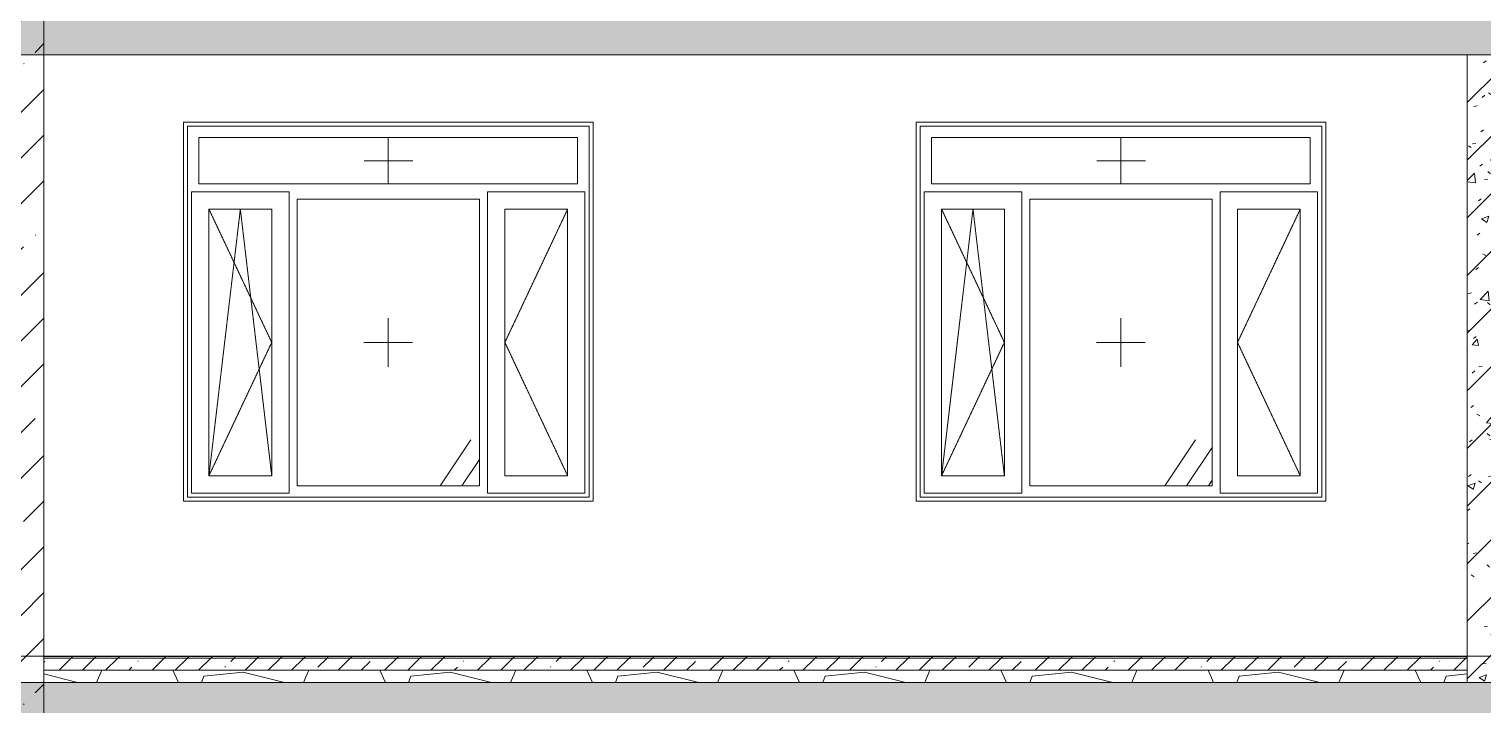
# Model space of a CAD drawing. Header units: millimetres. Extents: x -515342 to 330399, y -224905 to 507333.
# Drawn here: x 164723 to 171857, y 94541 to 97858 of the extents above; entities that cross this region are included whole.
import ezdxf

# ---------------------------------------------------------------- set-up
doc = ezdxf.new("R2010")
doc.units = ezdxf.units.MM
doc.linetypes.add('ASVP_Штриховая_ш2 п1', pattern=[3, 2, -1])
doc.layers.get('0').update_dxf_attribs({"lineweight": 0})
for name, color, linetype, lineweight in [('Линии', 7, 'Continuous', 0), ('Окна', 7, 'Continuous', 0), ('Окна открывание', 7, 'Continuous', 0), ('Перекрытие', 7, 'Continuous', 0), ('Стены внутренние', 7, 'Continuous', 0), ('Стены несущие', 7, 'Continuous', 0), ('Стены перегородки', 7, 'Continuous', 0)]:
    doc.layers.add(name, color=color, linetype=linetype, lineweight=lineweight)
pattern_1 = [(236.31, (49717.4, 8823.7), (-1777.996, -3556.002), [641.07, -5769.6]), (236.31, (49752.95, 8717), (-1777.996, -3556.002), [384.64, -6026.03]), (236.31, (49539.6, 8717), (-1777.996, -3556.002), [384.64, -6026.03])]
pattern_2 = [(45, (136801.12, 95610.5), (-224.5064, 224.5064), []), (45, (137025.63, 95610.5), (-224.5064, 224.5064), [396.875, -79.375, 3.353, -76.022])]
pattern_3 = [(45, (136801.12, 95610.5), (-114.04925, 114.04925), []), (45, (136915.17, 95610.5), (-114.04925, 114.04925), [201.613, -40.323, 3.353, -36.97])]

# ---------------------------------------------------------------- blocks, each defined once
blk = doc.blocks.new('Окно_ПВХ_3Створки_1Фрамуга-верх - АР_Окно_ОП_1820_h_х1970_3ст2фр-в-V56-О_АР_П_Разрез 1-1')
at = {"layer": 'Окна открывание'}
h = blk.add_hatch(dxfattribs=at)
h.set_pattern_fill('FP_5', color=256, style=0, pattern_type=2)
h.set_pattern_definition(pattern_1)
h.paths.add_polyline_path([(77888.3, 7586), (78782.3, 7586), (78782.3, 8992), (77888.3, 8992), (77888.3, 7679.1)])
at = {"layer": 'Окна', "color": 253, "true_color": 0xaaaaaa}
for p, q in [((77350.3, 9350), (79320.3, 9350)), ((77350.3, 9350), (77350.3, 7530)), ((77350.3, 7530), (77350.3, 9350)), ((77350.3, 9350), (79320.3, 9350)), ((79320.3, 9350), (79320.3, 7530)), ((79320.3, 9350), (79320.3, 7530)), ((79264.3, 9294), (77406.3, 9294)), ((77406.3, 9294), (77406.3, 9068)), ((79264.3, 9068), (79264.3, 9294)), ((79264.3, 9068), (77406.3, 9068)), ((77848.3, 9028), (77370.3, 9028)), ((77370.3, 7550), (77370.3, 9028)), ((77848.3, 7550), (77848.3, 9028)), ((77888.3, 8992), (77888.3, 7586)), ((78782.3, 8992), (77888.3, 8992)), ((78782.3, 8992), (78782.3, 7586)), ((79300.3, 9028), (78822.3, 9028)), ((78822.3, 7550), (78822.3, 9028)), ((79300.3, 7550), (79300.3, 9028)), ((77455.3, 8943), (77763.3, 8943)), ((77455.3, 7635), (77455.3, 8943)), ((77763.3, 8943), (77763.3, 7635)), ((78907.3, 8943), (79215.3, 8943)), ((78907.3, 7635), (78907.3, 8943)), ((79215.3, 8943), (79215.3, 7635)), ((77763.3, 7635), (77455.3, 7635)), ((79215.3, 7635), (78907.3, 7635)), ((77888.3, 7586), (78782.3, 7586)), ((79320.3, 7530), (77350.3, 7530)), ((79320.3, 7530), (77350.3, 7530)), ((77370.3, 7550), (77848.3, 7550)), ((78822.3, 7550), (79300.3, 7550))]:
    blk.add_line(p, q, dxfattribs=at)
at = {"layer": 'Окна открывание', "linetype": 'ASVP_Штриховая_ш2 п1'}
for p, q in [((78335.3, 9068), (78335.3, 9294)), ((78455.3, 9181), (78215.3, 9181)), ((77455.3, 7635), (77609.3, 8943)), ((77455.3, 8943), (77763.3, 8289)), ((77609.3, 8943), (77763.3, 7635)), ((79215.3, 8943), (78907.3, 8289)), ((78335.3, 8169), (78335.3, 8409)), ((77763.3, 8289), (77455.3, 7635)), ((78215.3, 8289), (78455.3, 8289)), ((78907.3, 8289), (79215.3, 7635))]:
    blk.add_line(p, q, dxfattribs=at)
blk = doc.blocks.new('Окно_ПВХ_3Створки_1Фрамуга-верх - АР_Окно_ОП_1820_h_х1970_3ст2фр-в-V57-О_АР_П_Разрез 1-1')
at = {"layer": 'Окна'}
h = blk.add_hatch(dxfattribs=at)
h.set_pattern_fill('FP_5', color=256, style=0, pattern_type=2)
h.set_pattern_definition(pattern_1)
h.paths.add_polyline_path([(81050.3, 7635), (81358.3, 7635), (81358.3, 8943), (81050.3, 8943), (81050.3, 7881.6)])
at = {"layer": 'Окна открывание'}
h = blk.add_hatch(dxfattribs=at)
h.set_pattern_fill('FP_5', color=256, style=0, pattern_type=2)
h.set_pattern_definition(pattern_1)
h.paths.add_polyline_path([(81483.3, 7586), (82377.3, 7586), (82377.3, 8992), (81483.3, 8992), (81483.3, 7679.1)])
at = {"layer": 'Окна', "color": 253, "true_color": 0xaaaaaa}
for p, q in [((80945.3, 9350), (82915.3, 9350)), ((80945.3, 9350), (80945.3, 7530)), ((80945.3, 7530), (80945.3, 9350)), ((80945.3, 9350), (82915.3, 9350)), ((82915.3, 9350), (82915.3, 7530)), ((82915.3, 9350), (82915.3, 7530)), ((82859.3, 9294), (81001.3, 9294)), ((81001.3, 9294), (81001.3, 9068)), ((82859.3, 9068), (82859.3, 9294)), ((82859.3, 9068), (81001.3, 9068)), ((81443.3, 9028), (80965.3, 9028)), ((80965.3, 7550), (80965.3, 9028)), ((81443.3, 7550), (81443.3, 9028)), ((81483.3, 8992), (81483.3, 7586)), ((82377.3, 8992), (81483.3, 8992)), ((82377.3, 8992), (82377.3, 7586)), ((82895.3, 9028), (82417.3, 9028)), ((82417.3, 7550), (82417.3, 9028)), ((82895.3, 7550), (82895.3, 9028)), ((81050.3, 8943), (81358.3, 8943)), ((81050.3, 7635), (81050.3, 8943)), ((81358.3, 8943), (81358.3, 7635)), ((82502.3, 8943), (82810.3, 8943)), ((82502.3, 7635), (82502.3, 8943)), ((82810.3, 8943), (82810.3, 7635)), ((81358.3, 7635), (81050.3, 7635)), ((82810.3, 7635), (82502.3, 7635)), ((81483.3, 7586), (82377.3, 7586)), ((82915.3, 7530), (80945.3, 7530)), ((82915.3, 7530), (80945.3, 7530)), ((80965.3, 7550), (81443.3, 7550)), ((82417.3, 7550), (82895.3, 7550))]:
    blk.add_line(p, q, dxfattribs=at)
at = {"layer": 'Окна открывание', "linetype": 'ASVP_Штриховая_ш2 п1'}
for p, q in [((81930.3, 9068), (81930.3, 9294)), ((82050.3, 9181), (81810.3, 9181)), ((81050.3, 7635), (81204.3, 8943)), ((81050.3, 8943), (81358.3, 8289)), ((81204.3, 8943), (81358.3, 7635)), ((82810.3, 8943), (82502.3, 8289)), ((81930.3, 8169), (81930.3, 8409)), ((81358.3, 8289), (81050.3, 7635)), ((81810.3, 8289), (82050.3, 8289)), ((82502.3, 8289), (82810.3, 7635))]:
    blk.add_line(p, q, dxfattribs=at)
blk = doc.blocks.new('СД_Люблино_Фасады_rvt-1-О_АР_П_Разрез 1-1')
at = {"layer": 'Стены внутренние'}
for p, q in [((77330.3, 9370), (79340.3, 9370)), ((77330.3, 7510), (77330.3, 9370)), ((79340.3, 9370), (79340.3, 7510)), ((80925.3, 9370), (82935.3, 9370)), ((80925.3, 7510), (80925.3, 9370)), ((82935.3, 9370), (82935.3, 7510)), ((79340.3, 7510), (77330.3, 7510)), ((82935.3, 7510), (80925.3, 7510))]:
    blk.add_line(p, q, dxfattribs=at)
at = {"layer": 'Окна', "lineweight": 9}
for name in ['Окно_ПВХ_3Створки_1Фрамуга-верх - АР_Окно_ОП_1820_h_х1970_3ст2фр-в-V56-О_АР_П_Разрез 1-1', 'Окно_ПВХ_3Створки_1Фрамуга-верх - АР_Окно_ОП_1820_h_х1970_3ст2фр-в-V57-О_АР_П_Разрез 1-1']:
    blk.add_blockref(name, (0, 0), dxfattribs=at)

msp = doc.modelspace()

# ---------------------------------------------------------------- hatches: boundary and pattern name
at = {"layer": 'Перекрытие'}
h = msp.add_hatch(dxfattribs=at)
h.set_pattern_fill('FP_1', color=256, style=0, pattern_type=2)
h.set_pattern_definition(pattern_2)
h.paths.add_polyline_path([(190085.5296, 97731.3929), (190085.5296, 97951.3929), (141000.5296, 97951.3929), (141000.5296, 97731.3929), (189732.2317, 97731.3929)])
h.paths.add_polyline_path([(88622.7373, 97731.3929), (137020.5296, 97731.3929), (137020.5296, 97951.3929), (87845.5296, 97951.3929), (87845.5296, 97731.3929)])
h = msp.add_hatch(dxfattribs=at)
h.set_pattern_fill('FP_19', color=256, style=0, pattern_type=2)
h.set_pattern_definition(pattern_3)
h.paths.add_polyline_path([(171706.5637, 94771.3929), (171780.5296, 94771.3929), (171780.5296, 94779.3929), (164795.5296, 94779.3929), (164795.5296, 94771.3929), (171499.3721, 94771.3929)])
h = msp.add_hatch(dxfattribs=at)
h.set_pattern_fill('FP_19', color=256, style=0, pattern_type=2)
h.set_pattern_definition(pattern_3)
h.paths.add_polyline_path([(171706.5637, 94711.3929), (171780.5296, 94711.3929), (171780.5296, 94771.3929), (164795.5296, 94771.3929), (164795.5296, 94711.3929), (171499.3721, 94711.3929)])
h = msp.add_hatch(dxfattribs=at)
h.set_pattern_fill('FP_23', color=256, style=0, pattern_type=2)
h.set_pattern_definition([(228.013, (137532.64, 96626.49), (-8127.96659, -9144.02968), [136.69, -13532.193]), (184.97, (137441.203, 96524.893), (12191.995474, 1016.05502), [234.562, -23221.62]), (132.51, (137207.52, 96504.57), (10159.91241, -11176.07977), [165.393, -16373.89]), (267.274, (136811.283, 96250.573), (1015.889526, 20320.00577), [213.602, -21146.575]), (292.834, (136801.123, 96037.213), (-5080.074175, 12191.97012), [209.453, -20735.923]), (357.274, (136882.403, 95844.173), (-20320.00577, 1015.889526), [213.602, -21146.575]), (37.694, (137095.763, 95834.013), (-13208.042725, -10159.944606), [282.477, -27965.247]), (72.255, (137319.283, 96006.733), (7112.12749, 22351.9589), [266.688, -26402.102]), (121.43, (137400.563, 96260.733), (-8128.10005, 13207.93827), [214.325, -21218.218]), (175.236, (137288.8, 96443.61), (11175.99406, -1016.06972), [244.685, -11989.575]), (222.397, (137044.963, 96463.933), (-12192.085586, -11175.907293), [316.431, -31326.709]), (138.814, (137817.12, 96240.41), (-7111.99222, 6096.00977), [108.002, -10692.226]), (171.469, (137735.843, 96311.533), (13207.991535, -2032.05404), [205.473, -20341.855]), (225, (137532.64, 96342), (1e-13, -1016), [143.684, -1293.157]), (203.199, (137461.52, 96463.93), (5079.98556, 2032.0367), [77.377, -7660.25]), (291.801, (137390.4, 96433.45), (-1015.9787, 3048.0072), [109.426, -5361.9]), (30.964, (137431.04, 96331.85), (3047.9913, 2032.0134), [177.728, -5746.52]), (161.565, (137583.44, 96423.3), (2031.999, -1016.0024), [128.515, -3084.36]), (16.39, (136801.12, 96433.453), (10159.97517, 3048.08119), [180.035, -17823.531]), (70.346, (136973.84, 96484.25), (-4064.03389, -11175.98797), [151.04, -14952.887]), (293.199, (137583.44, 96626.49), (-2032.0367, 5079.98556), [154.752, -7582.873]), (343.61, (137644.4, 96484.253), (-10159.97517, 3048.08119), [180.035, -17823.531]), (339.444, (136801.12, 95803.53), (-5080.0015, 2031.99615), [173.614, -8507.094]), (294.775, (136963.68, 95742.57), (-5079.97321, 11176.01259), [145.47, -14401.437]), (66.801, (137593.6, 95610.49), (2032.0367, 5079.98556), [154.752, -7582.873]), (17.354, (137654.56, 95752.73), (-13208.00149, -4063.99474), [170.313, -16860.95]), (69.444, (137095.76, 95610.49), (-2031.99615, -5080.0015), [86.807, -8593.9]), (101.31, (137532.64, 95610.5), (-1016.0048, 4063.9989), [51.806, -5128.797]), (165.964, (137522.48, 95661.3), (3048.0036, -1015.9877), [209.453, -3979.62]), (186.009, (137319.28, 95712.093), (10159.99987, 1015.999794), [194.107, -19216.546]), (303.69, (137431.04, 96240.4), (-1015.9976, 2032.0017), [146.53, -3516.71]), (353.157, (137512.323, 96118.493), (17271.99206, -2032.068835), [255.823, -25326.404]), (60.945, (137766.32, 96088.01), (-4064.04974, -7111.97225), [104.603, -10355.757]), (90, (137817.1, 96179.5), (-1016, 1016), [60.96, -955.04]), (120.256, (137298.96, 95742.57), (4063.94492, -7112.03103), [141.147, -13973.576]), (48.013, (137227.84, 95864.49), (8127.96659, 9144.02968), [273.377, -13395.505]), (0, (137410.7, 96067.7), (1016, 1016), [264.16, -751.84]), (325.305, (137674.88, 96067.69), (-10160.01873, 7111.97318), [160.644, -15903.726]), (254.055, (137806.96, 95976.25), (-1015.9713, -4064.0072), [147.932, -7248.66]), (207.646, (137766.323, 95834.013), (-19303.995784, -10160.00796), [240.858, -23844.986]), (175.426, (137552.963, 95722.253), (-13207.99929, 1016.01778), [254.812, -25226.339])])
h.paths.add_polyline_path([(171706.5637, 94651.3929), (171780.5296, 94651.3929), (171780.5296, 94711.3929), (164795.5296, 94711.3929), (164795.5296, 94651.3929), (171499.3721, 94651.3929)])
h = msp.add_hatch(dxfattribs=at)
h.set_pattern_fill('FP_1', color=256, style=0, pattern_type=2)
h.set_pattern_definition(pattern_2)
h.paths.add_polyline_path([(87845.5296, 94431.3929), (137410.5296, 94431.3929), (137410.5296, 94651.3929), (87845.5296, 94651.3929), (87845.5296, 94435.9791)])
h.paths.add_polyline_path([(141249.4004, 94431.3929), (190085.5296, 94431.3929), (190085.5296, 94651.3929), (140610.5296, 94651.3929), (140610.5296, 94431.3929), (141042.2088, 94431.3929)])
at = {"layer": 'Стены внутренние'}
h = msp.add_hatch(dxfattribs=at)
h.set_pattern_fill('FP_1', color=256, style=0, pattern_type=2)
h.set_pattern_definition(pattern_2)
h.paths.add_polyline_path([(164454.8581, 84681.3929), (164795.5296, 84681.3929), (164795.5296, 101317.7385), (164405.5296, 101317.7385), (164405.5296, 84681.3929)])
h = msp.add_hatch(dxfattribs=at)
h.set_pattern_fill('FP_2', color=256, style=0, pattern_type=2)
h.set_pattern_definition([(45, (136801.12, 95610.5), (-141.4214, 141.4214), [])])
h.paths.add_polyline_path([(171930.5296, 94651.3929), (171930.5296, 97731.3929), (171780.5296, 97731.3929), (171780.5296, 94651.3929), (171913.7553, 94651.3929)])
h = msp.add_hatch(dxfattribs=at)
h.set_pattern_fill('FP_3', color=256, style=0, pattern_type=2)
h.set_pattern_definition([(50, (136801.12, 95610.5), (364.368, -31.8783), [38.1, -419.1]), (355, (136801.12, 95610.5), (-70.486, 382.1133), [30.48, -335.28]), (100.451, (136831.5, 95607.84), (293.885, 350.2334), [32.38, -356.18]), (46.184, (136801.12, 95712.1), (542.1585, -84.086), [57.15, -628.65]), (96.636, (136846.3, 95705.1), (474.805, 494.8554), [48.57, -534.27]), (351.184, (136801.1, 95712.1), (474.81, 494.85), [45.72, -502.92]), (21, (136851.92, 95686.7), (303.2285, -204.5305), [38.1, -419.1]), (326, (136851.92, 95686.7), (123.604, 368.376), [30.48, -335.28]), (71.451, (136877.2, 95669.65), (426.834, 163.8427), [32.38, -356.18]), (37.5, (136801.12, 95610.49), (6.17665, 169.11015), [16.764, -314.452, 16.764, -323.596, -336.55]), (37.5, (136801.12, 95610.49), (6.17665, 169.11015), [-671.576, 16.764, -319.786]), (7.5, (136801.12, 95610.5), (133.6389, 200.3615), [16.764, -177.292, 16.764, -306.832, -128.27]), (7.5, (136801.12, 95610.5), (133.6389, 200.3615), [-517.652, 16.764, -111.506]), (327.5, (136687.84, 95610.49), (271.1818, -11.45836), [16.764, -110.236, 16.764, -379.476, -525.78]), (327.5, (136687.84, 95610.49), (271.1818, -11.45836), [-523.24, 16.764, -509.016]), (317.5, (136637.04, 95610.5), (296.2585, 50.8528), [16.764, -148.336, 16.764, -246.38, -373.38]), (317.5, (136637.04, 95610.5), (296.2585, 50.8528), [-428.244, 16.764, -356.616])])
h.paths.add_polyline_path([(171930.5296, 94651.3929), (171930.5296, 97731.3929), (171780.5296, 97731.3929), (171780.5296, 94651.3929), (171913.7553, 94651.3929)])

# ---------------------------------------------------------------- linework, layer by layer
at = {"layer": 'Линии'}
msp.add_line((143960.5296, 94781.3929), (189585.5296, 94781.3929), dxfattribs=at)
at = {"layer": 'Перекрытие'}
for p, q in [((143805.5296, 97731.3929), (190085.5296, 97731.3929)), ((171780.5296, 94781.3929), (164795.5296, 94781.3929)), ((171780.5296, 94779.3929), (164795.5296, 94779.3929)), ((171780.5296, 94771.3929), (164795.5296, 94771.3929)), ((171780.5296, 94651.3929), (171780.5296, 94771.3929)), ((171780.5296, 94711.3929), (164795.5296, 94711.3929)), ((190085.5296, 94651.3929), (143805.5296, 94651.3929))]:
    msp.add_line(p, q, dxfattribs=at)
at = {"layer": 'Стены несущие'}
msp.add_line((164795.5296, 92146.3929), (164795.5296, 101317.7385), dxfattribs=at)
at = {"layer": 'Стены перегородки'}
msp.add_line((171780.5296, 97731.3929), (171780.5296, 94771.3929), dxfattribs=at)

# ---------------------------------------------------------------- block references
msp.add_blockref('СД_Люблино_Фасады_rvt-1-О_АР_П_Разрез 1-1', (88150.5296, 88031.3929))

doc.saveas('drawing.dxf')
